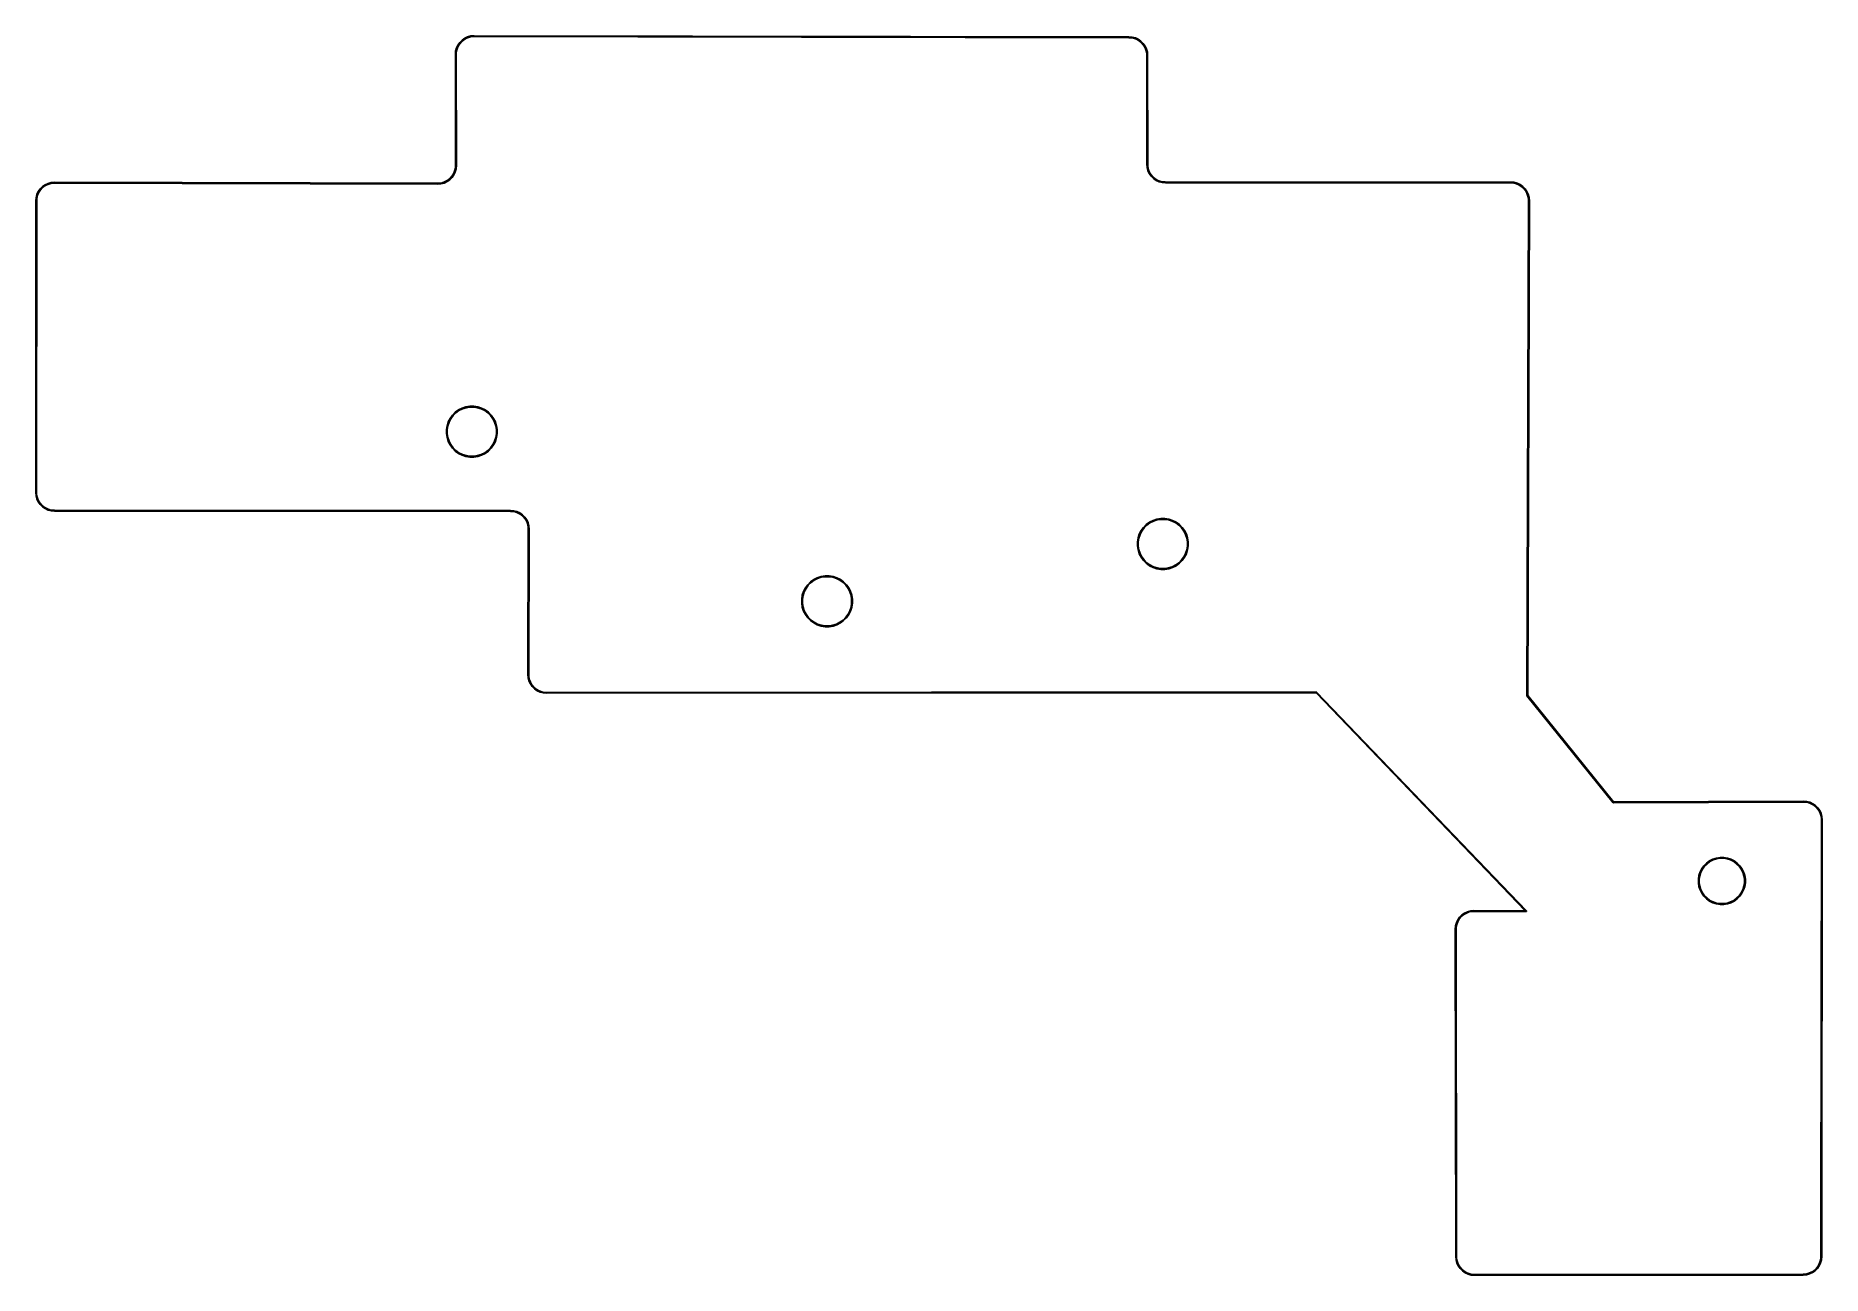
# Model space of a CAD drawing. Extents: x 159 to 257.1, y -137 to -68.9.
import ezdxf

# ---------------------------------------------------------------- set-up
doc = ezdxf.new("R2010")
doc.units = 0
doc.layers.add('BLACK', color=7, linetype='CONTINUOUS')

msp = doc.modelspace()

# ---------------------------------------------------------------- linework, layer by layer
at = {"layer": 'BLACK', "linetype": 'CONTINUOUS'}
for p, q in [((182.037678, -69.749117), (182.08392, -69.576535)), ((182.101731, -69.673794), (182.072107, -69.841805)), ((182.08392, -69.576535), (182.159429, -69.414606)), ((182.16008, -69.513479), (182.101731, -69.673794)), ((182.159429, -69.414606), (182.261909, -69.268248)), ((182.245381, -69.365732), (182.16008, -69.513479)), ((182.355043, -69.235043), (182.245381, -69.365732)), ((182.261909, -69.268248), (182.388248, -69.141909)), ((182.485732, -69.125381), (182.355043, -69.235043)), ((182.388248, -69.141909), (182.534606, -69.039429)), ((182.633479, -69.04008), (182.485732, -69.125381)), ((182.534606, -69.039429), (182.696535, -68.96392)), ((182.793794, -68.981731), (182.633479, -69.04008)), ((182.696535, -68.96392), (182.869117, -68.917678)), ((182.961805, -68.952107), (182.793794, -68.981731)), ((182.869117, -68.917678), (183.047107, -68.902107)), ((183.047058, -68.952107), (182.961805, -68.952107)), ((219.022851, -69.012107), (183.047058, -68.952107)), ((183.047107, -68.902107), (183.04712, -68.902111)), ((183.04712, -68.902111), (183.047142, -68.902107)), ((183.047142, -68.902107), (219.022935, -68.962107)), ((219.022877, -69.012101), (219.022851, -69.012107)), ((219.022893, -69.012107), (219.022877, -69.012101)), ((219.108195, -69.012107), (219.022893, -69.012107)), ((219.022935, -68.962107), (219.022967, -68.962113)), ((219.022967, -68.962113), (219.200883, -68.977678)), ((219.276206, -69.041731), (219.108195, -69.012107)), ((219.200883, -68.977678), (219.373465, -69.02392)), ((219.436521, -69.10008), (219.276206, -69.041731)), ((219.373465, -69.02392), (219.535394, -69.099429)), ((219.584268, -69.185381), (219.436521, -69.10008)), ((219.535394, -69.099429), (219.681752, -69.201909)), ((219.714957, -69.295043), (219.584268, -69.185381)), ((219.681752, -69.201909), (219.808091, -69.328248)), ((219.824619, -69.425732), (219.714957, -69.295043)), ((219.808091, -69.328248), (219.910571, -69.474606)), ((219.90992, -69.573479), (219.824619, -69.425732)), ((219.968269, -69.733794), (219.90992, -69.573479)), ((219.910571, -69.474606), (219.98608, -69.636535)), ((219.98608, -69.636535), (220.032322, -69.809117)), ((182.022107, -69.927107), (182.037678, -69.749117)), ((182.022109, -69.927116), (182.022107, -69.927107)), ((182.022107, -69.927131), (182.022109, -69.927116)), ((182.027893, -76.032893), (182.022107, -69.927131)), ((182.072107, -69.841805), (182.072107, -69.927083)), ((182.072107, -69.927083), (182.077893, -76.03287)), ((219.997893, -69.901805), (219.968269, -69.733794)), ((219.997893, -69.987107), (219.997893, -69.901805)), ((219.997894, -69.987111), (219.997893, -69.987107)), ((219.997893, -69.987118), (219.997894, -69.987111)), ((220.002107, -75.962889), (219.997893, -69.987118)), ((220.032322, -69.809117), (220.047889, -69.987062)), ((220.047889, -69.987062), (220.047893, -69.987082)), ((220.047893, -69.987082), (220.052108, -75.962875)), ((181.854619, -76.594268), (181.93992, -76.446521)), ((181.93992, -76.446521), (181.998269, -76.286206)), ((182.01608, -76.383465), (181.940571, -76.545394)), ((181.998269, -76.286206), (182.027893, -76.118195)), ((182.062322, -76.210883), (182.01608, -76.383465)), ((182.027893, -76.118195), (182.027893, -76.032893)), ((182.077893, -76.032893), (182.062322, -76.210883)), ((182.077893, -76.03287), (182.07789, -76.032884)), ((182.07789, -76.032884), (182.077893, -76.032893)), ((220.002107, -75.962893), (220.002107, -75.962889)), ((220.017678, -76.140883), (220.002107, -75.962893)), ((220.06392, -76.313465), (220.017678, -76.140883)), ((220.052108, -75.962875), (220.052105, -75.962888)), ((220.052105, -75.962888), (220.052107, -75.962893)), ((220.052107, -75.962893), (220.052107, -76.048195)), ((220.052107, -76.048195), (220.081731, -76.216206)), ((220.139429, -76.475394), (220.06392, -76.313465)), ((220.081731, -76.216206), (220.14008, -76.376521)), ((220.241909, -76.621752), (220.139429, -76.475394)), ((220.14008, -76.376521), (220.225381, -76.524268)), ((220.225381, -76.524268), (220.335043, -76.654957)), ((159.036815, -77.629429), (159.112324, -77.4675)), ((159.112324, -77.4675), (159.214804, -77.321143)), ((159.198276, -77.418627), (159.112975, -77.566373)), ((159.307938, -77.287938), (159.198276, -77.418627)), ((159.214804, -77.321143), (159.341143, -77.194804)), ((159.438627, -77.178276), (159.307938, -77.287938)), ((159.341143, -77.194804), (159.4875, -77.092324)), ((159.586373, -77.092975), (159.438627, -77.178276)), ((159.4875, -77.092324), (159.649429, -77.016815)), ((159.746688, -77.034625), (159.586373, -77.092975)), ((159.649429, -77.016815), (159.822011, -76.970572)), ((159.914699, -77.005), (159.746688, -77.034625)), ((159.822011, -76.970572), (160, -76.955)), ((159.999937, -77.005), (159.914699, -77.005)), ((181.052837, -77.057893), (159.999937, -77.005)), ((160, -76.955), (160.000023, -76.955007)), ((160.000023, -76.955007), (160.000063, -76.955)), ((160.000063, -76.955), (181.052962, -77.007893)), ((181.052871, -77.057886), (181.052837, -77.057893)), ((181.052893, -77.057893), (181.052871, -77.057886)), ((181.230883, -77.042322), (181.052893, -77.057893)), ((181.052962, -77.007893), (181.138195, -77.007893)), ((181.138195, -77.007893), (181.306206, -76.978269)), ((181.403465, -76.99608), (181.230883, -77.042322)), ((181.306206, -76.978269), (181.466521, -76.91992)), ((181.565394, -76.920571), (181.403465, -76.99608)), ((181.466521, -76.91992), (181.614268, -76.834619)), ((181.711752, -76.818091), (181.565394, -76.920571)), ((181.614268, -76.834619), (181.744957, -76.724957)), ((181.838091, -76.691752), (181.711752, -76.818091)), ((181.744957, -76.724957), (181.854619, -76.594268)), ((181.940571, -76.545394), (181.838091, -76.691752)), ((220.368248, -76.748091), (220.241909, -76.621752)), ((220.335043, -76.654957), (220.465732, -76.764619)), ((220.514606, -76.850571), (220.368248, -76.748091)), ((220.465732, -76.764619), (220.613479, -76.84992)), ((220.676535, -76.92608), (220.514606, -76.850571)), ((220.613479, -76.84992), (220.773794, -76.908269)), ((220.849117, -76.972322), (220.676535, -76.92608)), ((220.773794, -76.908269), (220.941805, -76.937893)), ((221.027107, -76.987893), (220.849117, -76.972322)), ((220.941805, -76.937893), (221.009447, -76.937893)), ((221.009447, -76.937893), (221.010442, -76.936899)), ((221.010442, -76.936899), (221.020009, -76.935)), ((221.020009, -76.935), (239.992902, -76.942107)), ((221.035991, -76.985005), (221.027107, -76.987893)), ((239.992883, -76.992107), (221.035991, -76.985005)), ((239.992889, -76.992105), (239.992883, -76.992107)), ((239.992893, -76.992107), (239.992889, -76.992105)), ((240.078195, -76.992107), (239.992893, -76.992107)), ((239.992902, -76.942107), (239.992909, -76.942108)), ((239.992909, -76.942108), (240.170883, -76.957678)), ((240.246206, -77.021731), (240.078195, -76.992107)), ((240.170883, -76.957678), (240.343465, -77.00392)), ((240.406521, -77.08008), (240.246206, -77.021731)), ((240.343465, -77.00392), (240.505394, -77.079429)), ((240.554268, -77.165381), (240.406521, -77.08008)), ((240.505394, -77.079429), (240.651752, -77.181909)), ((240.684957, -77.275043), (240.554268, -77.165381)), ((240.651752, -77.181909), (240.778091, -77.308248)), ((240.794619, -77.405732), (240.684957, -77.275043)), ((240.778091, -77.308248), (240.880571, -77.454606)), ((240.87992, -77.553479), (240.794619, -77.405732)), ((240.880571, -77.454606), (240.95608, -77.616535)), ((158.972108, -94.002888), (158.975, -77.979996)), ((158.975, -77.979992), (158.990572, -77.802011)), ((158.975, -77.979996), (158.975, -77.979992)), ((158.990572, -77.802011), (159.036815, -77.629429)), ((159.025, -77.980005), (159.022108, -94.002898)), ((159.025, -77.98), (159.024999, -77.980001)), ((159.024999, -77.980001), (159.025, -77.980005)), ((159.054625, -77.726688), (159.025, -77.894699)), ((159.025, -77.894699), (159.025, -77.98)), ((159.112975, -77.566373), (159.054625, -77.726688)), ((240.875, -105.159915), (240.967892, -77.967021)), ((240.938269, -77.713794), (240.87992, -77.553479)), ((241.017892, -77.967192), (240.92503, -105.151222)), ((240.967893, -77.881805), (240.938269, -77.713794)), ((240.95608, -77.616535), (241.002322, -77.789117)), ((240.967892, -77.967021), (240.967893, -77.967016)), ((240.967893, -77.967016), (240.967893, -77.881805)), ((241.002322, -77.789117), (241.017893, -77.967107)), ((241.017893, -77.967107), (241.017882, -77.96714)), ((241.017882, -77.96714), (241.017892, -77.967192)), ((182.389243, -89.366569), (182.598176, -89.298682)), ((182.598176, -89.298682), (182.815157, -89.264316)), ((182.815157, -89.264316), (183.034843, -89.264316)), ((183.034843, -89.264316), (183.251824, -89.298682)), ((183.251824, -89.298682), (183.460757, -89.366569)), ((181.563682, -90.333176), (181.631569, -90.124243)), ((181.673906, -90.14178), (181.608242, -90.343874)), ((181.631569, -90.124243), (181.731304, -89.928502)), ((181.770377, -89.952446), (181.673906, -90.14178)), ((181.731304, -89.928502), (181.860432, -89.750773)), ((181.895278, -89.780534), (181.770377, -89.952446)), ((181.860432, -89.750773), (182.015773, -89.595432)), ((182.045534, -89.630278), (181.895278, -89.780534)), ((182.015773, -89.595432), (182.193502, -89.466304)), ((182.217446, -89.505377), (182.045534, -89.630278)), ((182.193502, -89.466304), (182.389243, -89.366569)), ((182.40678, -89.408906), (182.217446, -89.505377)), ((182.608874, -89.343242), (182.40678, -89.408906)), ((182.818753, -89.31), (182.608874, -89.343242)), ((183.031247, -89.31), (182.818753, -89.31)), ((183.241126, -89.343242), (183.031247, -89.31)), ((183.44322, -89.408906), (183.241126, -89.343242)), ((183.632554, -89.505377), (183.44322, -89.408906)), ((183.460757, -89.366569), (183.656498, -89.466304)), ((183.804466, -89.630278), (183.632554, -89.505377)), ((183.656498, -89.466304), (183.834227, -89.595432)), ((183.954722, -89.780534), (183.804466, -89.630278)), ((183.834227, -89.595432), (183.989568, -89.750773)), ((184.079623, -89.952446), (183.954722, -89.780534)), ((183.989568, -89.750773), (184.118696, -89.928502)), ((184.176094, -90.14178), (184.079623, -89.952446)), ((184.118696, -89.928502), (184.218431, -90.124243)), ((184.241758, -90.343874), (184.176094, -90.14178)), ((184.218431, -90.124243), (184.286318, -90.333176)), ((181.529316, -90.550157), (181.563682, -90.333176)), ((181.529316, -90.553753), (181.529316, -90.550157)), ((181.529316, -90.769843), (181.529316, -90.553753)), ((181.563682, -90.986824), (181.529316, -90.769843)), ((181.631569, -91.195757), (181.563682, -90.986824)), ((181.608242, -90.343874), (181.575, -90.553753)), ((181.575, -90.553753), (181.575, -90.766247)), ((181.575, -90.766247), (181.608242, -90.976126)), ((181.608242, -90.976126), (181.673906, -91.17822)), ((181.731304, -91.391498), (181.631569, -91.195757)), ((181.673906, -91.17822), (181.770377, -91.367554)), ((184.079623, -91.367554), (184.176094, -91.17822)), ((184.218431, -91.195757), (184.118696, -91.391498)), ((184.176094, -91.17822), (184.241758, -90.976126)), ((184.286318, -90.986824), (184.218431, -91.195757)), ((184.275, -90.553753), (184.241758, -90.343874)), ((184.241758, -90.976126), (184.275, -90.766247)), ((184.275, -90.766247), (184.275, -90.553753)), ((184.286318, -90.333176), (184.320684, -90.550157)), ((184.320684, -90.769843), (184.286318, -90.986824)), ((184.320684, -90.550157), (184.320684, -90.769843)), ((181.860432, -91.569227), (181.731304, -91.391498)), ((181.770377, -91.367554), (181.895278, -91.539466)), ((182.015773, -91.724568), (181.860432, -91.569227)), ((181.895278, -91.539466), (182.045534, -91.689722)), ((182.193502, -91.853696), (182.015773, -91.724568)), ((182.045534, -91.689722), (182.217446, -91.814623)), ((182.389243, -91.953431), (182.193502, -91.853696)), ((182.217446, -91.814623), (182.40678, -91.911094)), ((182.598176, -92.021318), (182.389243, -91.953431)), ((182.40678, -91.911094), (182.608874, -91.976758)), ((182.815157, -92.055684), (182.598176, -92.021318)), ((182.608874, -91.976758), (182.818753, -92.01)), ((183.034843, -92.055684), (182.815157, -92.055684)), ((182.818753, -92.01), (183.031247, -92.01)), ((183.031247, -92.01), (183.241126, -91.976758)), ((183.251824, -92.021318), (183.034843, -92.055684)), ((183.241126, -91.976758), (183.44322, -91.911094)), ((183.460757, -91.953431), (183.251824, -92.021318)), ((183.44322, -91.911094), (183.632554, -91.814623)), ((183.656498, -91.853696), (183.460757, -91.953431)), ((183.632554, -91.814623), (183.804466, -91.689722)), ((183.834227, -91.724568), (183.656498, -91.853696)), ((183.804466, -91.689722), (183.954722, -91.539466)), ((183.989568, -91.569227), (183.834227, -91.724568)), ((183.954722, -91.539466), (184.079623, -91.367554)), ((184.118696, -91.391498), (183.989568, -91.569227)), ((158.972107, -94.002893), (158.972108, -94.002889)), ((158.987678, -94.180883), (158.972107, -94.002893)), ((158.972108, -94.002889), (158.972108, -94.002888)), ((159.03392, -94.353465), (158.987678, -94.180883)), ((159.022108, -94.002898), (159.022107, -94.002903)), ((159.022107, -94.002903), (159.022107, -94.088195)), ((159.022107, -94.088195), (159.051731, -94.256206)), ((159.109429, -94.515394), (159.03392, -94.353465)), ((159.051731, -94.256206), (159.11008, -94.416521)), ((159.211909, -94.661752), (159.109429, -94.515394)), ((159.11008, -94.416521), (159.195381, -94.564268)), ((159.195381, -94.564268), (159.305043, -94.694957)), ((159.338248, -94.788091), (159.211909, -94.661752)), ((159.305043, -94.694957), (159.435732, -94.804619)), ((159.484606, -94.890571), (159.338248, -94.788091)), ((159.435732, -94.804619), (159.583479, -94.88992)), ((159.646535, -94.96608), (159.484606, -94.890571)), ((159.583479, -94.88992), (159.743794, -94.948269)), ((159.819117, -95.012322), (159.646535, -94.96608)), ((159.743794, -94.948269), (159.911805, -94.977893)), ((159.997069, -95.027889), (159.819117, -95.012322)), ((159.911805, -94.977893), (159.997107, -94.977893)), ((159.997086, -95.027893), (159.997069, -95.027889)), ((185.052886, -95.042107), (159.997086, -95.027893)), ((159.997107, -94.977893), (159.997109, -94.977893)), ((159.997109, -94.977893), (159.997114, -94.977893)), ((159.997114, -94.977893), (185.052914, -94.992107)), ((185.05289, -95.042106), (185.052886, -95.042107)), ((185.052893, -95.042107), (185.05289, -95.042106)), ((185.138195, -95.042107), (185.052893, -95.042107)), ((185.052914, -94.992107), (185.05293, -94.99211)), ((185.05293, -94.99211), (185.230883, -95.007678)), ((185.306206, -95.071731), (185.138195, -95.042107)), ((185.230883, -95.007678), (185.403465, -95.05392)), ((185.466521, -95.13008), (185.306206, -95.071731)), ((185.403465, -95.05392), (185.565394, -95.129429)), ((185.614268, -95.215381), (185.466521, -95.13008)), ((185.565394, -95.129429), (185.711752, -95.231909)), ((185.744957, -95.325043), (185.614268, -95.215381)), ((185.711752, -95.231909), (185.838091, -95.358248)), ((185.854619, -95.455732), (185.744957, -95.325043)), ((185.838091, -95.358248), (185.940571, -95.504606)), ((185.93992, -95.603479), (185.854619, -95.455732)), ((185.998269, -95.763794), (185.93992, -95.603479)), ((185.940571, -95.504606), (186.01608, -95.666535)), ((186.027893, -95.931805), (185.998269, -95.763794)), ((186.005, -104.009928), (186.027892, -96.017035)), ((186.01608, -95.666535), (186.062322, -95.839117)), ((186.027892, -96.017035), (186.027893, -96.01703)), ((186.027893, -96.01703), (186.027893, -95.931805)), ((186.077892, -96.017178), (186.055, -104.009997)), ((186.062322, -95.839117), (186.077893, -96.017107)), ((186.077893, -96.017107), (186.077883, -96.017135)), ((186.077883, -96.017135), (186.077892, -96.017178)), ((219.591569, -96.294243), (219.691304, -96.098502)), ((219.730377, -96.122446), (219.633906, -96.31178)), ((219.691304, -96.098502), (219.820432, -95.920773)), ((219.855278, -95.950534), (219.730377, -96.122446)), ((219.820432, -95.920773), (219.975773, -95.765432)), ((220.005534, -95.800278), (219.855278, -95.950534)), ((219.975773, -95.765432), (220.153502, -95.636304)), ((220.177446, -95.675377), (220.005534, -95.800278)), ((220.153502, -95.636304), (220.349243, -95.536569)), ((220.36678, -95.578906), (220.177446, -95.675377)), ((220.349243, -95.536569), (220.558176, -95.468682)), ((220.568874, -95.513242), (220.36678, -95.578906)), ((220.558176, -95.468682), (220.775157, -95.434316)), ((220.778753, -95.48), (220.568874, -95.513242)), ((220.775157, -95.434316), (220.994843, -95.434316)), ((220.991247, -95.48), (220.778753, -95.48)), ((221.201126, -95.513242), (220.991247, -95.48)), ((220.994843, -95.434316), (221.211824, -95.468682)), ((221.40322, -95.578906), (221.201126, -95.513242)), ((221.211824, -95.468682), (221.420757, -95.536569)), ((221.592554, -95.675377), (221.40322, -95.578906)), ((221.420757, -95.536569), (221.616498, -95.636304)), ((221.764466, -95.800278), (221.592554, -95.675377)), ((221.616498, -95.636304), (221.794227, -95.765432)), ((221.914722, -95.950534), (221.764466, -95.800278)), ((221.794227, -95.765432), (221.949568, -95.920773)), ((222.039623, -96.122446), (221.914722, -95.950534)), ((221.949568, -95.920773), (222.078696, -96.098502)), ((222.136094, -96.31178), (222.039623, -96.122446)), ((222.078696, -96.098502), (222.178431, -96.294243)), ((219.489316, -96.720157), (219.523682, -96.503176)), ((219.489316, -96.723753), (219.489316, -96.720157)), ((219.489316, -96.939843), (219.489316, -96.723753)), ((219.523682, -97.156824), (219.489316, -96.939843)), ((219.523682, -96.503176), (219.591569, -96.294243)), ((219.568242, -96.513874), (219.535, -96.723753)), ((219.535, -96.723753), (219.535, -96.936247)), ((219.535, -96.936247), (219.568242, -97.146126)), ((219.633906, -96.31178), (219.568242, -96.513874)), ((219.568242, -97.146126), (219.633906, -97.34822)), ((222.201758, -96.513874), (222.136094, -96.31178)), ((222.136094, -97.34822), (222.201758, -97.146126)), ((222.178431, -96.294243), (222.246318, -96.503176)), ((222.235, -96.723753), (222.201758, -96.513874)), ((222.201758, -97.146126), (222.235, -96.936247)), ((222.235, -96.936247), (222.235, -96.723753)), ((222.246318, -96.503176), (222.280684, -96.720157)), ((222.280684, -96.939843), (222.246318, -97.156824)), ((222.280684, -96.720157), (222.280684, -96.939843)), ((219.591569, -97.365757), (219.523682, -97.156824)), ((219.691304, -97.561498), (219.591569, -97.365757)), ((219.633906, -97.34822), (219.730377, -97.537554)), ((219.820432, -97.739227), (219.691304, -97.561498)), ((219.730377, -97.537554), (219.855278, -97.709466)), ((219.975773, -97.894568), (219.820432, -97.739227)), ((219.855278, -97.709466), (220.005534, -97.859722)), ((220.153502, -98.023696), (219.975773, -97.894568)), ((220.005534, -97.859722), (220.177446, -97.984623)), ((220.349243, -98.123431), (220.153502, -98.023696)), ((220.177446, -97.984623), (220.36678, -98.081094)), ((220.558176, -98.191318), (220.349243, -98.123431)), ((220.36678, -98.081094), (220.568874, -98.146758)), ((221.201126, -98.146758), (221.40322, -98.081094)), ((221.420757, -98.123431), (221.211824, -98.191318)), ((221.40322, -98.081094), (221.592554, -97.984623)), ((221.616498, -98.023696), (221.420757, -98.123431)), ((221.592554, -97.984623), (221.764466, -97.859722)), ((221.794227, -97.894568), (221.616498, -98.023696)), ((221.764466, -97.859722), (221.914722, -97.709466)), ((221.949568, -97.739227), (221.794227, -97.894568)), ((221.914722, -97.709466), (222.039623, -97.537554)), ((222.078696, -97.561498), (221.949568, -97.739227)), ((222.039623, -97.537554), (222.136094, -97.34822)), ((222.178431, -97.365757), (222.078696, -97.561498)), ((222.246318, -97.156824), (222.178431, -97.365757)), ((201.246304, -99.248502), (201.375432, -99.070773)), ((201.410278, -99.100534), (201.285377, -99.272446)), ((201.375432, -99.070773), (201.530773, -98.915432)), ((201.560534, -98.950278), (201.410278, -99.100534)), ((201.530773, -98.915432), (201.708502, -98.786304)), ((201.732446, -98.825377), (201.560534, -98.950278)), ((201.708502, -98.786304), (201.904243, -98.686569)), ((201.92178, -98.728906), (201.732446, -98.825377)), ((201.904243, -98.686569), (202.113176, -98.618682)), ((202.123874, -98.663242), (201.92178, -98.728906)), ((202.113176, -98.618682), (202.330157, -98.584316)), ((202.333753, -98.63), (202.123874, -98.663242)), ((202.330157, -98.584316), (202.549843, -98.584316)), ((202.546247, -98.63), (202.333753, -98.63)), ((202.756126, -98.663242), (202.546247, -98.63)), ((202.549843, -98.584316), (202.766824, -98.618682)), ((202.95822, -98.728906), (202.756126, -98.663242)), ((202.766824, -98.618682), (202.975757, -98.686569)), ((203.147554, -98.825377), (202.95822, -98.728906)), ((202.975757, -98.686569), (203.171498, -98.786304)), ((203.319466, -98.950278), (203.147554, -98.825377)), ((203.171498, -98.786304), (203.349227, -98.915432)), ((203.469722, -99.100534), (203.319466, -98.950278)), ((203.349227, -98.915432), (203.504568, -99.070773)), ((203.594623, -99.272446), (203.469722, -99.100534)), ((203.504568, -99.070773), (203.633696, -99.248502)), ((220.775157, -98.225684), (220.558176, -98.191318)), ((220.568874, -98.146758), (220.778753, -98.18)), ((220.994843, -98.225684), (220.775157, -98.225684)), ((220.778753, -98.18), (220.991247, -98.18)), ((220.991247, -98.18), (221.201126, -98.146758)), ((221.211824, -98.191318), (220.994843, -98.225684)), ((201.044316, -99.870157), (201.078682, -99.653176)), ((201.044316, -99.873753), (201.044316, -99.870157)), ((201.044316, -100.089843), (201.044316, -99.873753)), ((201.078682, -100.306824), (201.044316, -100.089843)), ((201.078682, -99.653176), (201.146569, -99.444243)), ((201.123242, -99.663874), (201.09, -99.873753)), ((201.09, -99.873753), (201.09, -100.086247)), ((201.09, -100.086247), (201.123242, -100.296126)), ((201.188906, -99.46178), (201.123242, -99.663874)), ((201.146569, -99.444243), (201.246304, -99.248502)), ((201.285377, -99.272446), (201.188906, -99.46178)), ((203.691094, -99.46178), (203.594623, -99.272446)), ((203.633696, -99.248502), (203.733431, -99.444243)), ((203.756758, -99.663874), (203.691094, -99.46178)), ((203.733431, -99.444243), (203.801318, -99.653176)), ((203.79, -99.873753), (203.756758, -99.663874)), ((203.756758, -100.296126), (203.79, -100.086247)), ((203.79, -100.086247), (203.79, -99.873753)), ((203.801318, -99.653176), (203.835684, -99.870157)), ((203.835684, -100.089843), (203.801318, -100.306824)), ((203.835684, -99.870157), (203.835684, -100.089843)), ((201.146569, -100.515757), (201.078682, -100.306824)), ((201.123242, -100.296126), (201.188906, -100.49822)), ((201.246304, -100.711498), (201.146569, -100.515757)), ((201.188906, -100.49822), (201.285377, -100.687554)), ((201.375432, -100.889227), (201.246304, -100.711498)), ((201.285377, -100.687554), (201.410278, -100.859466)), ((201.530773, -101.044568), (201.375432, -100.889227)), ((201.410278, -100.859466), (201.560534, -101.009722)), ((201.708502, -101.173696), (201.530773, -101.044568)), ((201.560534, -101.009722), (201.732446, -101.134623)), ((203.147554, -101.134623), (203.319466, -101.009722)), ((203.349227, -101.044568), (203.171498, -101.173696)), ((203.319466, -101.009722), (203.469722, -100.859466)), ((203.504568, -100.889227), (203.349227, -101.044568)), ((203.469722, -100.859466), (203.594623, -100.687554)), ((203.633696, -100.711498), (203.504568, -100.889227)), ((203.594623, -100.687554), (203.691094, -100.49822)), ((203.733431, -100.515757), (203.633696, -100.711498)), ((203.691094, -100.49822), (203.756758, -100.296126)), ((203.801318, -100.306824), (203.733431, -100.515757)), ((201.904243, -101.273431), (201.708502, -101.173696)), ((201.732446, -101.134623), (201.92178, -101.231094)), ((202.113176, -101.341318), (201.904243, -101.273431)), ((201.92178, -101.231094), (202.123874, -101.296758)), ((202.330157, -101.375684), (202.113176, -101.341318)), ((202.123874, -101.296758), (202.333753, -101.33)), ((202.549843, -101.375684), (202.330157, -101.375684)), ((202.333753, -101.33), (202.546247, -101.33)), ((202.546247, -101.33), (202.756126, -101.296758)), ((202.766824, -101.341318), (202.549843, -101.375684)), ((202.756126, -101.296758), (202.95822, -101.231094)), ((202.975757, -101.273431), (202.766824, -101.341318)), ((202.95822, -101.231094), (203.147554, -101.134623)), ((203.171498, -101.173696), (202.975757, -101.273431)), ((186.005009, -104.009974), (186.005, -104.009928)), ((186.005001, -104.01), (186.005009, -104.009974)), ((186.020583, -104.188045), (186.005001, -104.01)), ((186.055, -104.009997), (186.055001, -104.01)), ((186.055001, -104.01), (186.055004, -104.095328)), ((186.066854, -104.360676), (186.020583, -104.188045)), ((186.055004, -104.095328), (186.084647, -104.26339)), ((186.142409, -104.522645), (186.066854, -104.360676)), ((186.084647, -104.26339), (186.143032, -104.423748)), ((186.24495, -104.669029), (186.142409, -104.522645)), ((186.143032, -104.423748), (186.228385, -104.571526)), ((186.228385, -104.571526), (186.338109, -104.702232)), ((186.371358, -104.795375), (186.24495, -104.669029)), ((186.338109, -104.702232), (186.468869, -104.811892)), ((186.517792, -104.897844), (186.371358, -104.795375)), ((186.468869, -104.811892), (186.61669, -104.897171)), ((186.679799, -104.973318), (186.517792, -104.897844)), ((186.61669, -104.897171), (186.777076, -104.955478)), ((186.852453, -105.019505), (186.679799, -104.973318)), ((186.777076, -104.955478), (186.945153, -104.985038)), ((186.945153, -104.985038), (187.030481, -104.984999)), ((187.030481, -104.984999), (187.030483, -104.984999)), ((187.030483, -104.984999), (229.309988, -104.965)), ((229.309988, -104.965), (229.319556, -104.966898)), ((229.319556, -104.966898), (229.31976, -104.967102)), ((229.31976, -104.967102), (229.320047, -104.967108)), ((229.320047, -104.967108), (229.328042, -104.972695)), ((229.328042, -104.972695), (240.856816, -116.992695)), ((187.029617, -105.034921), (186.852453, -105.019505)), ((187.030012, -105.035), (187.029617, -105.034921)), ((229.299343, -105.015005), (187.030012, -105.035)), ((240.779953, -116.98479), (229.299343, -105.015005)), ((240.876146, -105.165782), (240.875, -105.159915)), ((240.876011, -105.167037), (240.876146, -105.165782)), ((240.876618, -105.168198), (240.876011, -105.167037)), ((240.87687, -105.169488), (240.876618, -105.168198)), ((240.877761, -105.170385), (240.87687, -105.169488)), ((240.88053, -105.175681), (240.877761, -105.170385)), ((245.610529, -111.048573), (240.88053, -105.175681)), ((240.92503, -105.151222), (245.641925, -111.007842)), ((245.618012, -111.05483), (245.610529, -111.048573)), ((245.619479, -111.054988), (245.618012, -111.05483)), ((245.620528, -111.056028), (245.619479, -111.054988)), ((245.630103, -111.057892), (245.620528, -111.056028)), ((256.080103, -111.015), (245.630103, -111.057892)), ((245.641925, -111.007842), (256.079897, -110.965)), ((256.079897, -110.965), (256.079961, -110.965012)), ((256.079961, -110.965012), (256.08, -110.965)), ((256.08, -110.965), (256.257989, -110.980572)), ((256.165301, -111.015), (256.080103, -111.015)), ((256.333312, -111.044625), (256.165301, -111.015)), ((256.257989, -110.980572), (256.430571, -111.026815)), ((256.493627, -111.102975), (256.333312, -111.044625)), ((256.430571, -111.026815), (256.5925, -111.102324)), ((256.641373, -111.188276), (256.493627, -111.102975)), ((256.5925, -111.102324), (256.738857, -111.204804)), ((256.772062, -111.297938), (256.641373, -111.188276)), ((256.738857, -111.204804), (256.865196, -111.331143)), ((256.881724, -111.428627), (256.772062, -111.297938)), ((256.865196, -111.331143), (256.967676, -111.4775)), ((256.967025, -111.576373), (256.881724, -111.428627)), ((257.025375, -111.736688), (256.967025, -111.576373)), ((256.967676, -111.4775), (257.043185, -111.639429)), ((257.055, -111.904699), (257.025375, -111.736688)), ((257.043185, -111.639429), (257.089428, -111.812011)), ((257.089428, -111.812011), (257.105, -111.99)), ((257.035, -134.129903), (257.054136, -111.989979)), ((257.054136, -111.989979), (257.055, -111.985654)), ((257.055, -111.985654), (257.055, -111.904699)), ((257.104133, -111.992665), (257.085, -134.130022)), ((257.105, -111.99), (257.104133, -111.992665)), ((250.393576, -114.854425), (250.485831, -114.673364)), ((250.52518, -114.697478), (250.436213, -114.872086)), ((250.485831, -114.673364), (250.605274, -114.508965)), ((250.640367, -114.538937), (250.52518, -114.697478)), ((250.605274, -114.508965), (250.748965, -114.365274)), ((250.778937, -114.400367), (250.640367, -114.538937)), ((250.748965, -114.365274), (250.913364, -114.245831)), ((250.937478, -114.28518), (250.778937, -114.400367)), ((250.913364, -114.245831), (251.094425, -114.153576)), ((251.112086, -114.196213), (250.937478, -114.28518)), ((251.094425, -114.153576), (251.287688, -114.090781)), ((251.298462, -114.135656), (251.112086, -114.196213)), ((251.287688, -114.090781), (251.488395, -114.058992)), ((251.492016, -114.105), (251.298462, -114.135656)), ((251.488395, -114.058992), (251.691605, -114.058992)), ((251.687984, -114.105), (251.492016, -114.105)), ((251.881538, -114.135656), (251.687984, -114.105)), ((251.691605, -114.058992), (251.892312, -114.090781)), ((252.067914, -114.196213), (251.881538, -114.135656)), ((251.892312, -114.090781), (252.085575, -114.153576)), ((252.242522, -114.28518), (252.067914, -114.196213)), ((252.085575, -114.153576), (252.266636, -114.245831)), ((252.401063, -114.400367), (252.242522, -114.28518)), ((252.266636, -114.245831), (252.431035, -114.365274)), ((252.539633, -114.538937), (252.401063, -114.400367)), ((252.431035, -114.365274), (252.574726, -114.508965)), ((252.65482, -114.697478), (252.539633, -114.538937)), ((252.574726, -114.508965), (252.694169, -114.673364)), ((252.743787, -114.872086), (252.65482, -114.697478)), ((252.694169, -114.673364), (252.786424, -114.854425)), ((250.298992, -115.248395), (250.330781, -115.047688)), ((250.298992, -115.252016), (250.298992, -115.248395)), ((250.298992, -115.451605), (250.298992, -115.252016)), ((250.330781, -115.652312), (250.298992, -115.451605)), ((250.330781, -115.047688), (250.393576, -114.854425)), ((250.393576, -115.845575), (250.330781, -115.652312)), ((250.375656, -115.058462), (250.345, -115.252016)), ((250.345, -115.252016), (250.345, -115.447984)), ((250.345, -115.447984), (250.375656, -115.641538)), ((250.436213, -114.872086), (250.375656, -115.058462)), ((250.375656, -115.641538), (250.436213, -115.827914)), ((252.804344, -115.058462), (252.743787, -114.872086)), ((252.743787, -115.827914), (252.804344, -115.641538)), ((252.786424, -114.854425), (252.849219, -115.047688)), ((252.849219, -115.652312), (252.786424, -115.845575)), ((252.835, -115.252016), (252.804344, -115.058462)), ((252.804344, -115.641538), (252.835, -115.447984)), ((252.835, -115.447984), (252.835, -115.252016)), ((252.849219, -115.047688), (252.881008, -115.248395)), ((252.881008, -115.451605), (252.849219, -115.652312)), ((252.881008, -115.248395), (252.881008, -115.451605)), ((250.485831, -116.026636), (250.393576, -115.845575)), ((250.436213, -115.827914), (250.52518, -116.002522)), ((250.605274, -116.191035), (250.485831, -116.026636)), ((250.52518, -116.002522), (250.640367, -116.161063)), ((250.748965, -116.334726), (250.605274, -116.191035)), ((250.640367, -116.161063), (250.778937, -116.299633)), ((250.913364, -116.454169), (250.748965, -116.334726)), ((250.778937, -116.299633), (250.937478, -116.41482)), ((251.094425, -116.546424), (250.913364, -116.454169)), ((250.937478, -116.41482), (251.112086, -116.503787)), ((251.287688, -116.609219), (251.094425, -116.546424)), ((251.112086, -116.503787), (251.298462, -116.564344)), ((251.488395, -116.641008), (251.287688, -116.609219)), ((251.298462, -116.564344), (251.492016, -116.595)), ((251.691605, -116.641008), (251.488395, -116.641008)), ((251.492016, -116.595), (251.687984, -116.595)), ((251.687984, -116.595), (251.881538, -116.564344)), ((251.892312, -116.609219), (251.691605, -116.641008)), ((251.881538, -116.564344), (252.067914, -116.503787)), ((252.085575, -116.546424), (251.892312, -116.609219)), ((252.067914, -116.503787), (252.242522, -116.41482)), ((252.266636, -116.454169), (252.085575, -116.546424)), ((252.242522, -116.41482), (252.401063, -116.299633)), ((252.431035, -116.334726), (252.266636, -116.454169)), ((252.401063, -116.299633), (252.539633, -116.161063)), ((252.574726, -116.191035), (252.431035, -116.334726)), ((252.539633, -116.161063), (252.65482, -116.002522)), ((252.694169, -116.026636), (252.574726, -116.191035)), ((252.65482, -116.002522), (252.743787, -115.827914)), ((252.786424, -115.845575), (252.694169, -116.026636)), ((236.960572, -117.822011), (237.006815, -117.649429)), ((237.024625, -117.746688), (236.995, -117.914699)), ((237.006815, -117.649429), (237.082324, -117.4875)), ((237.082975, -117.586373), (237.024625, -117.746688)), ((237.082324, -117.4875), (237.184804, -117.341143)), ((237.168276, -117.438627), (237.082975, -117.586373)), ((237.277938, -117.307938), (237.168276, -117.438627)), ((237.184804, -117.341143), (237.311143, -117.214804)), ((237.408627, -117.198276), (237.277938, -117.307938)), ((237.311143, -117.214804), (237.4575, -117.112324)), ((237.556373, -117.112975), (237.408627, -117.198276)), ((237.4575, -117.112324), (237.619429, -117.036815)), ((237.716688, -117.054625), (237.556373, -117.112975)), ((237.619429, -117.036815), (237.792011, -116.990572)), ((237.884699, -117.025), (237.716688, -117.054625)), ((237.792011, -116.990572), (237.97, -116.975)), ((237.969913, -117.025), (237.884699, -117.025)), ((240.839912, -117.035), (237.969913, -117.025)), ((237.97, -116.975), (237.970032, -116.97501)), ((237.970032, -116.97501), (237.970087, -116.975)), ((237.970087, -116.975), (240.779953, -116.98479)), ((240.849486, -117.03313), (240.839912, -117.035)), ((240.863063, -117.019647), (240.849486, -117.03313)), ((240.856816, -116.992695), (240.859427, -116.996785)), ((240.859427, -116.996785), (240.86313, -117.000514)), ((240.86313, -117.000514), (240.863063, -117.019647)), ((236.945, -118), (236.960572, -117.822011)), ((236.945004, -118.000014), (236.945, -118)), ((236.945, -118.000038), (236.945004, -118.000014)), ((236.972107, -135.99289), (236.945, -118.000038)), ((236.995, -117.914699), (236.995, -117.999962)), ((236.995, -117.999962), (237.022108, -135.992855)), ((257.027892, -135.982797), (257.035, -134.129904)), ((257.035, -134.129904), (257.035, -134.129903)), ((257.085, -134.130096), (257.077892, -135.982891)), ((257.085, -134.130022), (257.084992, -134.130058)), ((257.084992, -134.130058), (257.085, -134.130096)), ((236.972107, -135.992893), (236.972107, -135.99289)), ((236.972107, -135.992903), (236.972107, -135.992893)), ((236.972108, -135.99293), (236.972107, -135.992903)), ((236.972111, -135.992949), (236.972108, -135.99293)), ((236.987678, -136.170883), (236.972111, -135.992949)), ((237.03392, -136.343465), (236.987678, -136.170883)), ((237.022108, -135.992855), (237.022102, -135.99288)), ((237.022102, -135.99288), (237.022107, -135.992893)), ((237.022107, -135.992893), (237.022107, -136.078195)), ((237.022107, -136.078195), (237.051731, -136.246206)), ((237.109429, -136.505394), (237.03392, -136.343465)), ((237.051731, -136.246206), (237.11008, -136.406521)), ((256.854619, -136.544268), (256.93992, -136.396521)), ((256.93992, -136.396521), (256.998269, -136.236206)), ((257.01608, -136.333465), (256.940571, -136.495394)), ((256.998269, -136.236206), (257.027893, -136.068195)), ((257.062322, -136.160883), (257.01608, -136.333465)), ((257.027904, -135.982858), (257.027892, -135.982797)), ((257.027893, -135.982893), (257.027904, -135.982858)), ((257.027893, -136.068195), (257.027893, -135.982893)), ((257.077878, -135.983053), (257.062322, -136.160883)), ((257.077892, -135.982989), (257.077878, -135.983053)), ((257.077892, -135.982891), (257.077893, -135.982893)), ((257.077893, -135.982893), (257.077892, -135.9829)), ((257.077892, -135.9829), (257.077892, -135.982989)), ((237.211909, -136.651752), (237.109429, -136.505394)), ((237.11008, -136.406521), (237.195381, -136.554268)), ((237.195381, -136.554268), (237.305043, -136.684957)), ((237.338248, -136.778091), (237.211909, -136.651752)), ((237.305043, -136.684957), (237.435732, -136.794619)), ((237.484606, -136.880571), (237.338248, -136.778091)), ((237.435732, -136.794619), (237.583479, -136.87992)), ((237.646535, -136.95608), (237.484606, -136.880571)), ((237.583479, -136.87992), (237.743794, -136.938269)), ((237.819117, -137.002322), (237.646535, -136.95608)), ((237.743794, -136.938269), (237.911805, -136.967893)), ((237.997107, -137.017893), (237.819117, -137.002322)), ((237.911805, -136.967893), (237.997093, -136.967893)), ((237.997093, -136.967893), (256.052879, -136.957892)), ((237.997112, -137.017891), (237.997107, -137.017893)), ((237.997121, -137.017893), (237.997112, -137.017891)), ((256.052889, -137.007892), (237.997121, -137.017893)), ((256.052879, -136.957892), (256.052889, -136.957894)), ((256.052889, -136.957894), (256.052893, -136.957893)), ((256.052893, -137.007893), (256.052889, -137.007892)), ((256.052893, -136.957893), (256.138195, -136.957893)), ((256.052904, -137.007892), (256.052893, -137.007893)), ((256.052907, -137.007892), (256.052904, -137.007892)), ((256.052909, -137.007891), (256.052907, -137.007892)), ((256.230883, -136.992322), (256.052909, -137.007891)), ((256.138195, -136.957893), (256.306206, -136.928269)), ((256.403465, -136.94608), (256.230883, -136.992322)), ((256.306206, -136.928269), (256.466521, -136.86992)), ((256.565394, -136.870571), (256.403465, -136.94608)), ((256.466521, -136.86992), (256.614268, -136.784619)), ((256.711752, -136.768091), (256.565394, -136.870571)), ((256.614268, -136.784619), (256.744957, -136.674957)), ((256.838091, -136.641752), (256.711752, -136.768091)), ((256.744957, -136.674957), (256.854619, -136.544268)), ((256.940571, -136.495394), (256.838091, -136.641752))]:
    msp.add_line(p, q, dxfattribs=at)

doc.saveas('drawing.dxf')
